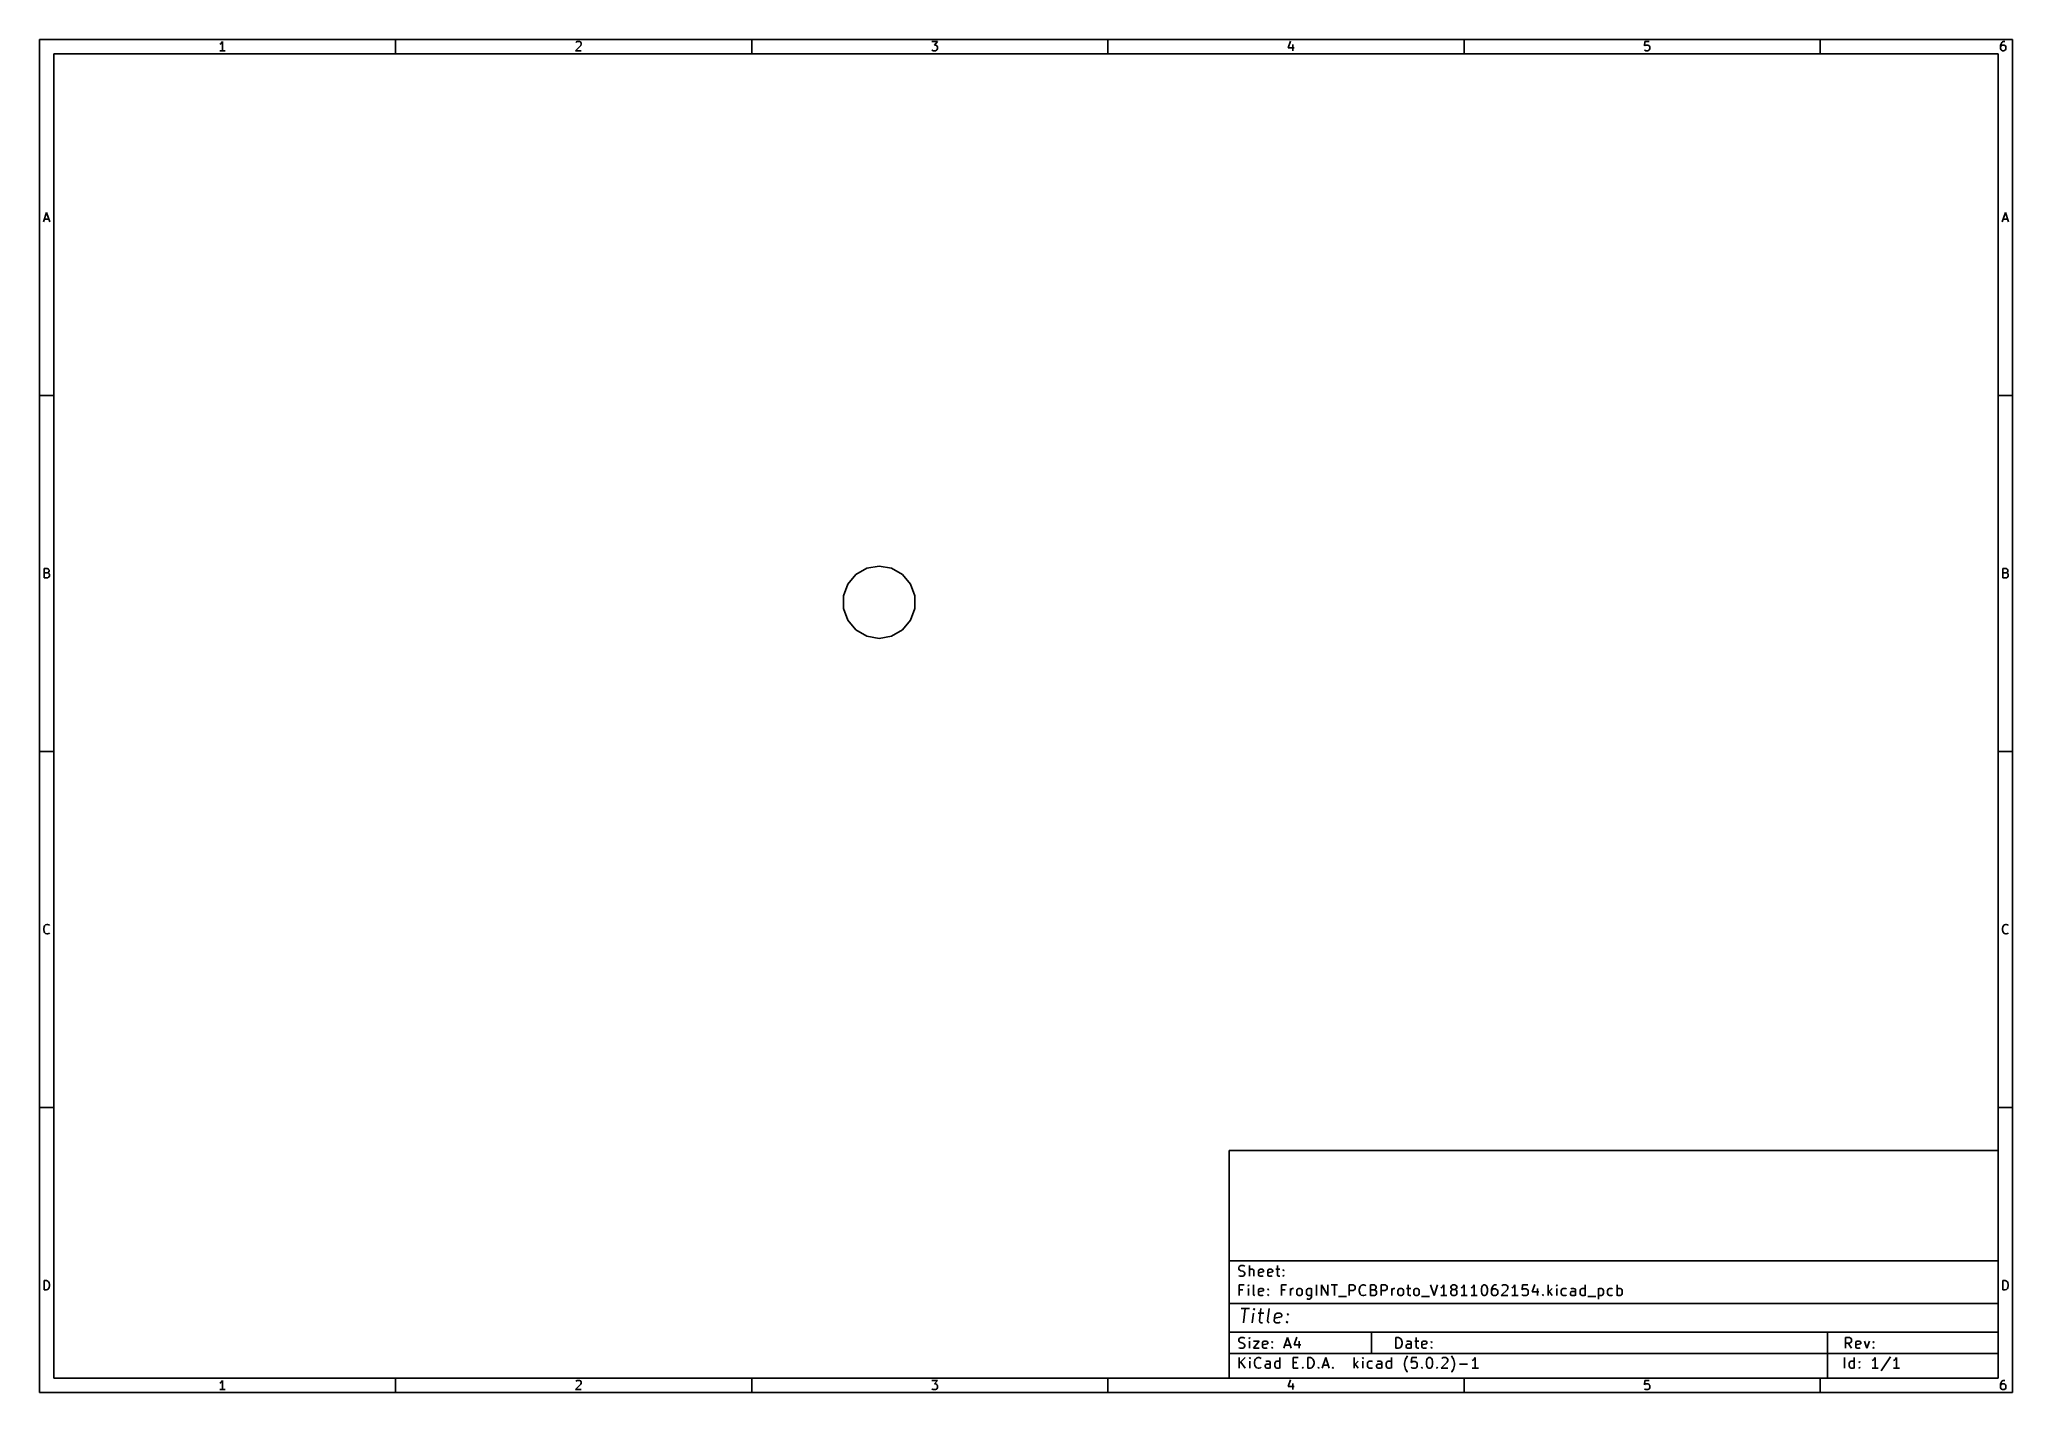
# Model space of a CAD drawing. Extents: x 10 to 287, y -200 to -10.
import ezdxf

# ---------------------------------------------------------------- set-up
doc = ezdxf.new("R2010")
doc.units = 0
doc.header["$MEASUREMENT"] = 0
doc.layers.add('BLACK', color=7, linetype='CONTINUOUS')

msp = doc.modelspace()

# ---------------------------------------------------------------- linework, layer by layer
at = {"layer": 'BLACK', "linetype": 'CONTINUOUS'}
for p, q in [((10, -10), (10, -200.007)), ((287.002, -10), (10, -10)), ((35.4464, -10.5976), (35.3226, -10.6595)), ((35.5702, -10.4738), (35.4464, -10.5976)), ((35.694, -10.2881), (35.5702, -10.4738)), ((35.694, -11.5881), (35.694, -10.2881)), ((60, -12), (60, -10)), ((86.0036, -10.8452), (85.2607, -11.5881)), ((85.3226, -10.4119), (85.3845, -10.35)), ((85.3845, -10.35), (85.5083, -10.2881)), ((85.5083, -10.2881), (85.8179, -10.2881)), ((85.8179, -10.2881), (85.9417, -10.35)), ((85.9417, -10.35), (86.0036, -10.4119)), ((86.0036, -10.4119), (86.0655, -10.5357)), ((86.0655, -10.6595), (86.0036, -10.8452)), ((86.0655, -10.5357), (86.0655, -10.6595)), ((110, -12), (110, -10)), ((135.261, -10.2881), (136.065, -10.2881)), ((136.065, -10.2881), (135.632, -10.7833)), ((135.632, -10.7833), (135.818, -10.7833)), ((135.818, -10.7833), (135.942, -10.8452)), ((135.942, -10.8452), (136.004, -10.9071)), ((136.004, -10.9071), (136.065, -11.031)), ((136.065, -11.031), (136.065, -11.3405)), ((160, -12), (160, -10)), ((185.632, -10.2262), (185.323, -11.1548)), ((185.942, -10.7214), (185.942, -11.5881)), ((210, -12), (210, -10)), ((235.385, -10.2881), (235.323, -10.9071)), ((235.323, -10.9071), (235.385, -10.8452)), ((236.004, -10.2881), (235.385, -10.2881)), ((235.385, -10.8452), (235.508, -10.7833)), ((235.508, -10.7833), (235.818, -10.7833)), ((235.818, -10.7833), (235.942, -10.8452)), ((235.942, -10.8452), (236.004, -10.9071)), ((236.004, -10.9071), (236.065, -11.031)), ((236.065, -11.031), (236.065, -11.3405)), ((260, -12), (260, -10)), ((285.385, -10.5976), (285.323, -10.8452)), ((285.323, -10.8452), (285.323, -11.3405)), ((285.385, -10.9071), (285.323, -11.031)), ((285.508, -10.4119), (285.385, -10.5976)), ((285.446, -10.8452), (285.385, -10.9071)), ((285.57, -10.7833), (285.446, -10.8452)), ((285.57, -10.35), (285.508, -10.4119)), ((285.694, -10.2881), (285.57, -10.35)), ((285.818, -10.7833), (285.57, -10.7833)), ((285.942, -10.2881), (285.694, -10.2881)), ((285.942, -10.8452), (285.818, -10.7833)), ((286.004, -10.9071), (285.942, -10.8452)), ((286.065, -11.031), (286.004, -10.9071)), ((286.065, -11.3405), (286.065, -11.031)), ((287.002, -200.007), (287.002, -10)), ((12, -12), (12, -198.007)), ((285.002, -12), (12, -12)), ((36.0655, -11.5881), (35.3226, -11.5881)), ((85.2607, -11.5881), (86.0655, -11.5881)), ((135.323, -11.5262), (135.261, -11.4643)), ((135.446, -11.5881), (135.323, -11.5262)), ((135.818, -11.5881), (135.446, -11.5881)), ((135.942, -11.5262), (135.818, -11.5881)), ((136.004, -11.4643), (135.942, -11.5262)), ((136.065, -11.3405), (136.004, -11.4643)), ((185.323, -11.1548), (186.127, -11.1548)), ((235.385, -11.5262), (235.323, -11.4643)), ((235.508, -11.5881), (235.385, -11.5262)), ((235.818, -11.5881), (235.508, -11.5881)), ((235.942, -11.5262), (235.818, -11.5881)), ((236.004, -11.4643), (235.942, -11.5262)), ((236.065, -11.3405), (236.004, -11.4643)), ((285.002, -198.007), (285.002, -12)), ((285.323, -11.3405), (285.385, -11.4643)), ((285.385, -11.4643), (285.446, -11.5262)), ((285.446, -11.5262), (285.57, -11.5881)), ((285.57, -11.5881), (285.818, -11.5881)), ((285.818, -11.5881), (285.942, -11.5262)), ((285.942, -11.5262), (286.004, -11.4643)), ((286.004, -11.4643), (286.065, -11.3405)), ((10.5667, -35.5881), (11, -34.2881)), ((10.6905, -35.2167), (11.3095, -35.2167)), ((11, -34.2881), (11.4333, -35.5881)), ((285.569, -35.5881), (286.002, -34.2881)), ((285.693, -35.2167), (286.312, -35.2167)), ((286.002, -34.2881), (286.436, -35.5881)), ((10, -60), (12, -60)), ((287.002, -60), (285.002, -60)), ((10.6595, -85.5881), (10.6595, -84.2881)), ((10.6595, -84.2881), (11.0929, -84.2881)), ((11.0929, -84.9071), (10.6595, -84.9071)), ((11.1548, -85.5881), (10.6595, -85.5881)), ((11.0929, -84.2881), (11.2167, -84.35)), ((11.2167, -84.8452), (11.0929, -84.9071)), ((11.0929, -84.9071), (11.2786, -84.969)), ((11.2786, -85.5262), (11.1548, -85.5881)), ((11.2167, -84.35), (11.2786, -84.4119)), ((11.2786, -84.7833), (11.2167, -84.8452)), ((11.2786, -84.4119), (11.3405, -84.5357)), ((11.3405, -84.6595), (11.2786, -84.7833)), ((11.2786, -84.969), (11.3405, -85.031)), ((11.3405, -85.4643), (11.2786, -85.5262)), ((11.3405, -84.5357), (11.3405, -84.6595)), ((11.3405, -85.031), (11.4024, -85.1548)), ((11.4024, -85.3405), (11.3405, -85.4643)), ((11.4024, -85.1548), (11.4024, -85.3405)), ((123.492, -86.4884), (124.625, -85.1377)), ((124.625, -85.1377), (126.153, -84.2561)), ((126.153, -84.2561), (127.889, -83.9499)), ((127.889, -83.9499), (129.625, -84.2561)), ((129.625, -84.2561), (131.153, -85.1377)), ((131.153, -85.1377), (132.286, -86.4884)), ((285.662, -85.5881), (285.662, -84.2881)), ((285.662, -84.2881), (286.095, -84.2881)), ((286.095, -84.9071), (285.662, -84.9071)), ((286.157, -85.5881), (285.662, -85.5881)), ((286.095, -84.2881), (286.219, -84.35)), ((286.219, -84.8452), (286.095, -84.9071)), ((286.095, -84.9071), (286.281, -84.969)), ((286.281, -85.5262), (286.157, -85.5881)), ((286.219, -84.35), (286.281, -84.4119)), ((286.281, -84.7833), (286.219, -84.8452)), ((286.281, -84.4119), (286.343, -84.5357)), ((286.343, -84.6595), (286.281, -84.7833)), ((286.281, -84.969), (286.343, -85.031)), ((286.343, -85.4643), (286.281, -85.5262)), ((286.343, -84.5357), (286.343, -84.6595)), ((286.343, -85.031), (286.405, -85.1548)), ((286.405, -85.3405), (286.343, -85.4643)), ((286.405, -85.1548), (286.405, -85.3405)), ((122.889, -88.1454), (123.492, -86.4884)), ((122.889, -89.9086), (122.889, -88.1454)), ((132.286, -86.4884), (132.889, -88.1454)), ((132.889, -88.1454), (132.889, -89.9086)), ((123.492, -91.5656), (122.889, -89.9086)), ((132.889, -89.9086), (132.286, -91.5656)), ((124.625, -92.9163), (123.492, -91.5656)), ((126.153, -93.7979), (124.625, -92.9163)), ((127.889, -94.1041), (126.153, -93.7979)), ((129.625, -93.7979), (127.889, -94.1041)), ((131.153, -92.9163), (129.625, -93.7979)), ((132.286, -91.5656), (131.153, -92.9163)), ((10, -110), (12, -110)), ((287.002, -110), (285.002, -110)), ((10.5976, -134.845), (10.6595, -134.598)), ((10.5976, -135.031), (10.5976, -134.845)), ((10.6595, -135.279), (10.5976, -135.031)), ((10.6595, -134.598), (10.7214, -134.474)), ((10.7214, -135.402), (10.6595, -135.279)), ((10.7214, -134.474), (10.8452, -134.35)), ((10.8452, -135.526), (10.7214, -135.402)), ((10.8452, -134.35), (11.031, -134.288)), ((11.031, -135.588), (10.8452, -135.526)), ((11.031, -134.288), (11.1548, -134.288)), ((11.1548, -135.588), (11.031, -135.588)), ((11.1548, -134.288), (11.3405, -134.35)), ((11.3405, -135.526), (11.1548, -135.588)), ((11.3405, -134.35), (11.4024, -134.412)), ((11.4024, -135.464), (11.3405, -135.526)), ((285.6, -134.845), (285.662, -134.598)), ((285.6, -135.031), (285.6, -134.845)), ((285.662, -135.279), (285.6, -135.031)), ((285.662, -134.598), (285.724, -134.474)), ((285.724, -135.402), (285.662, -135.279)), ((285.724, -134.474), (285.847, -134.35)), ((285.847, -135.526), (285.724, -135.402)), ((285.847, -134.35), (286.033, -134.288)), ((286.033, -135.588), (285.847, -135.526)), ((286.033, -134.288), (286.157, -134.288)), ((286.157, -135.588), (286.033, -135.588)), ((286.157, -134.288), (286.343, -134.35)), ((286.343, -135.526), (286.157, -135.588)), ((286.343, -134.35), (286.405, -134.412)), ((286.405, -135.464), (286.343, -135.526)), ((10, -160), (12, -160)), ((287.002, -160), (285.002, -160)), ((177.002, -166.007), (177.002, -198.007)), ((285.002, -166.007), (177.002, -166.007)), ((285.002, -198.007), (285.002, -166.007)), ((177.002, -181.507), (285.002, -181.507)), ((178.363, -182.471), (178.434, -182.329)), ((178.363, -182.614), (178.363, -182.471)), ((178.434, -182.757), (178.363, -182.614)), ((178.434, -182.329), (178.506, -182.257)), ((178.506, -182.829), (178.434, -182.757)), ((178.506, -182.257), (178.649, -182.186)), ((178.649, -182.186), (179.006, -182.186)), ((179.006, -182.186), (179.22, -182.257)), ((179.863, -183.686), (179.863, -182.186)), ((179.934, -182.757), (179.863, -182.829)), ((180.077, -182.686), (179.934, -182.757)), ((180.291, -182.686), (180.077, -182.686)), ((180.434, -182.757), (180.291, -182.686)), ((180.506, -182.9), (180.434, -182.757)), ((181.149, -182.9), (181.22, -182.757)), ((181.22, -182.757), (181.363, -182.686)), ((181.363, -182.686), (181.649, -182.686)), ((181.649, -182.686), (181.791, -182.757)), ((181.791, -182.757), (181.863, -182.9)), ((182.434, -182.9), (182.506, -182.757)), ((182.506, -182.757), (182.649, -182.686)), ((182.649, -182.686), (182.934, -182.686)), ((182.934, -182.686), (183.077, -182.757)), ((183.077, -182.757), (183.149, -182.9)), ((183.577, -182.686), (184.149, -182.686)), ((183.791, -182.186), (183.791, -183.471)), ((184.577, -182.829), (184.649, -182.757)), ((184.649, -182.757), (184.72, -182.829)), ((184.649, -182.757), (184.649, -182.9)), ((10.6595, -185.588), (10.6595, -184.288)), ((10.6595, -184.288), (10.969, -184.288)), ((10.969, -185.588), (10.6595, -185.588)), ((10.969, -184.288), (11.1548, -184.35)), ((11.1548, -185.526), (10.969, -185.588)), ((11.1548, -184.35), (11.2786, -184.474)), ((11.2786, -185.402), (11.1548, -185.526)), ((11.2786, -184.474), (11.3405, -184.598)), ((11.3405, -185.279), (11.2786, -185.402)), ((11.3405, -184.598), (11.4024, -184.845)), ((11.4024, -185.031), (11.3405, -185.279)), ((11.4024, -184.845), (11.4024, -185.031)), ((178.363, -183.614), (178.577, -183.686)), ((178.434, -186.386), (178.434, -184.886)), ((178.434, -184.886), (179.149, -184.886)), ((178.649, -182.9), (178.506, -182.829)), ((178.577, -183.686), (178.934, -183.686)), ((178.934, -182.971), (178.649, -182.9)), ((179.077, -183.043), (178.934, -182.971)), ((178.934, -183.686), (179.077, -183.614)), ((179.149, -183.114), (179.077, -183.043)), ((179.077, -183.614), (179.149, -183.543)), ((179.22, -183.257), (179.149, -183.114)), ((179.149, -183.543), (179.22, -183.4)), ((179.22, -183.4), (179.22, -183.257)), ((179.72, -184.886), (179.649, -184.957)), ((179.649, -184.957), (179.72, -185.029)), ((179.791, -184.957), (179.72, -184.886)), ((179.72, -184.886), (179.72, -185.029)), ((179.72, -185.029), (179.791, -184.957)), ((179.72, -186.386), (179.72, -185.386)), ((180.434, -186.171), (180.434, -184.886)), ((180.506, -183.686), (180.506, -182.9)), ((181.149, -183.471), (181.149, -182.9)), ((181.863, -183.043), (181.149, -183.186)), ((181.22, -183.614), (181.149, -183.471)), ((181.149, -185.6), (181.22, -185.457)), ((181.363, -183.686), (181.22, -183.614)), ((181.22, -185.457), (181.363, -185.386)), ((181.649, -183.686), (181.363, -183.686)), ((181.363, -185.386), (181.649, -185.386)), ((181.791, -183.614), (181.649, -183.686)), ((181.649, -185.386), (181.791, -185.457)), ((181.791, -185.457), (181.863, -185.6)), ((181.863, -182.9), (181.863, -183.043)), ((182.434, -183.471), (182.434, -182.9)), ((183.149, -183.043), (182.434, -183.186)), ((182.506, -183.614), (182.434, -183.471)), ((182.434, -185.529), (182.506, -185.457)), ((182.506, -185.6), (182.434, -185.529)), ((182.649, -183.686), (182.506, -183.614)), ((182.506, -185.457), (182.577, -185.529)), ((182.506, -185.457), (182.506, -185.6)), ((182.577, -185.529), (182.506, -185.6)), ((182.934, -183.686), (182.649, -183.686)), ((183.077, -183.614), (182.934, -183.686)), ((183.149, -182.9), (183.149, -183.043)), ((183.791, -183.471), (183.863, -183.614)), ((183.863, -183.614), (184.006, -183.686)), ((184.006, -183.686), (184.149, -183.686)), ((184.363, -186.386), (184.363, -184.886)), ((184.363, -184.886), (185.077, -184.886)), ((184.649, -182.9), (184.577, -182.829)), ((184.577, -183.614), (184.649, -183.543)), ((184.649, -183.686), (184.577, -183.614)), ((184.72, -182.829), (184.649, -182.9)), ((184.649, -183.543), (184.72, -183.614)), ((184.649, -183.543), (184.649, -183.686)), ((184.72, -183.614), (184.649, -183.686)), ((185.649, -186.386), (185.649, -185.386)), ((185.649, -185.671), (185.72, -185.529)), ((185.72, -185.529), (185.791, -185.457)), ((185.791, -185.457), (185.934, -185.386)), ((185.934, -185.386), (186.077, -185.386)), ((186.506, -185.671), (186.577, -185.529)), ((186.577, -185.529), (186.649, -185.457)), ((186.649, -185.457), (186.791, -185.386)), ((186.791, -185.386), (187.006, -185.386)), ((187.006, -185.386), (187.149, -185.457)), ((187.149, -185.457), (187.22, -185.529)), ((187.22, -185.529), (187.291, -185.671)), ((187.863, -185.671), (187.934, -185.529)), ((187.934, -185.529), (188.006, -185.457)), ((188.006, -185.457), (188.149, -185.386)), ((188.149, -185.386), (188.434, -185.386)), ((188.434, -185.386), (188.577, -185.457)), ((188.577, -185.386), (188.577, -186.6)), ((189.291, -186.386), (189.291, -184.886)), ((190.006, -186.386), (190.006, -184.886)), ((190.006, -184.886), (190.863, -186.386)), ((190.863, -186.386), (190.863, -184.886)), ((191.363, -184.886), (192.22, -184.886)), ((191.791, -186.386), (191.791, -184.886)), ((193.863, -186.386), (193.863, -184.886)), ((193.863, -184.886), (194.434, -184.886)), ((194.434, -184.886), (194.577, -184.957)), ((194.577, -184.957), (194.649, -185.029)), ((194.649, -185.529), (194.577, -185.6)), ((194.649, -185.029), (194.72, -185.171)), ((194.72, -185.386), (194.649, -185.529)), ((194.72, -185.171), (194.72, -185.386)), ((195.291, -185.529), (195.363, -185.243)), ((195.291, -185.743), (195.291, -185.529)), ((195.363, -185.243), (195.434, -185.1)), ((195.434, -185.1), (195.577, -184.957)), ((195.577, -184.957), (195.791, -184.886)), ((195.791, -184.886), (195.934, -184.886)), ((195.934, -184.886), (196.149, -184.957)), ((196.149, -184.957), (196.22, -185.029)), ((196.863, -186.386), (196.863, -184.886)), ((196.863, -184.886), (197.363, -184.886)), ((197.363, -184.886), (197.506, -184.957)), ((197.506, -185.529), (197.363, -185.6)), ((197.506, -184.957), (197.577, -185.029)), ((197.577, -185.457), (197.506, -185.529)), ((197.577, -185.029), (197.649, -185.171)), ((197.649, -185.314), (197.577, -185.457)), ((197.649, -185.171), (197.649, -185.314)), ((198.363, -186.386), (198.363, -184.886)), ((198.363, -184.886), (198.934, -184.886)), ((198.934, -184.886), (199.077, -184.957)), ((199.077, -184.957), (199.149, -185.029)), ((199.149, -185.529), (199.077, -185.6)), ((199.149, -185.029), (199.22, -185.171)), ((199.22, -185.386), (199.149, -185.529)), ((199.22, -185.171), (199.22, -185.386)), ((199.863, -186.386), (199.863, -185.386)), ((199.863, -185.671), (199.934, -185.529)), ((199.934, -185.529), (200.006, -185.457)), ((200.006, -185.457), (200.149, -185.386)), ((200.149, -185.386), (200.291, -185.386)), ((200.72, -185.671), (200.791, -185.529)), ((200.791, -185.529), (200.863, -185.457)), ((200.863, -185.457), (201.006, -185.386)), ((201.006, -185.386), (201.22, -185.386)), ((201.22, -185.386), (201.363, -185.457)), ((201.363, -185.457), (201.434, -185.529)), ((201.434, -185.529), (201.506, -185.671)), ((201.934, -185.386), (202.506, -185.386)), ((202.149, -184.886), (202.149, -186.171)), ((202.934, -185.671), (203.006, -185.529)), ((203.006, -185.529), (203.077, -185.457)), ((203.077, -185.457), (203.22, -185.386)), ((203.22, -185.386), (203.434, -185.386)), ((203.434, -185.386), (203.577, -185.457)), ((203.577, -185.457), (203.649, -185.529)), ((203.649, -185.529), (203.72, -185.671)), ((205.291, -184.886), (205.791, -186.386)), ((205.791, -186.386), (206.291, -184.886)), ((206.863, -185.243), (206.72, -185.314)), ((207.006, -185.1), (206.863, -185.243)), ((207.149, -184.886), (207.006, -185.1)), ((207.149, -186.386), (207.149, -184.886)), ((208.149, -185.171), (208.22, -185.029)), ((208.149, -185.243), (208.149, -185.171)), ((208.22, -185.386), (208.149, -185.243)), ((208.22, -185.029), (208.291, -184.957)), ((208.291, -185.457), (208.22, -185.386)), ((208.291, -184.957), (208.434, -184.886)), ((208.434, -185.529), (208.291, -185.457)), ((208.434, -185.529), (208.291, -185.6)), ((208.434, -184.886), (208.72, -184.886)), ((208.72, -185.529), (208.434, -185.529)), ((208.72, -184.886), (208.863, -184.957)), ((208.863, -185.457), (208.72, -185.529)), ((208.863, -185.6), (208.72, -185.529)), ((208.863, -184.957), (208.934, -185.029)), ((208.934, -185.386), (208.863, -185.457)), ((208.934, -185.029), (209.006, -185.171)), ((209.006, -185.243), (208.934, -185.386)), ((209.006, -185.171), (209.006, -185.243)), ((209.72, -185.243), (209.577, -185.314)), ((209.863, -185.1), (209.72, -185.243)), ((210.006, -184.886), (209.863, -185.1)), ((210.006, -186.386), (210.006, -184.886)), ((211.149, -185.243), (211.006, -185.314)), ((211.291, -185.1), (211.149, -185.243)), ((211.434, -184.886), (211.291, -185.1)), ((211.434, -186.386), (211.434, -184.886)), ((212.434, -185.457), (212.506, -185.171)), ((212.434, -185.814), (212.434, -185.457)), ((212.506, -185.171), (212.577, -185.029)), ((212.577, -185.029), (212.649, -184.957)), ((212.649, -184.957), (212.791, -184.886)), ((212.791, -184.886), (212.934, -184.886)), ((212.934, -184.886), (213.077, -184.957)), ((213.077, -184.957), (213.149, -185.029)), ((213.149, -185.029), (213.22, -185.171)), ((213.22, -185.171), (213.291, -185.457)), ((213.291, -185.457), (213.291, -185.814)), ((213.934, -185.243), (213.863, -185.529)), ((213.863, -185.529), (213.863, -186.1)), ((214.077, -185.029), (213.934, -185.243)), ((214.006, -185.529), (213.934, -185.6)), ((214.149, -185.457), (214.006, -185.529)), ((214.149, -184.957), (214.077, -185.029)), ((214.291, -184.886), (214.149, -184.957)), ((214.434, -185.457), (214.149, -185.457)), ((214.577, -184.886), (214.291, -184.886)), ((214.577, -185.529), (214.434, -185.457)), ((214.649, -185.6), (214.577, -185.529)), ((216.077, -185.529), (215.22, -186.386)), ((215.291, -185.029), (215.363, -184.957)), ((215.363, -184.957), (215.506, -184.886)), ((215.506, -184.886), (215.863, -184.886)), ((215.863, -184.886), (216.006, -184.957)), ((216.006, -184.957), (216.077, -185.029)), ((216.077, -185.029), (216.149, -185.171)), ((216.149, -185.314), (216.077, -185.529)), ((216.149, -185.171), (216.149, -185.314)), ((216.863, -185.243), (216.72, -185.314)), ((217.006, -185.1), (216.863, -185.243)), ((217.149, -184.886), (217.006, -185.1)), ((217.149, -186.386), (217.149, -184.886)), ((218.22, -184.886), (218.149, -185.6)), ((218.149, -185.6), (218.22, -185.529)), ((218.934, -184.886), (218.22, -184.886)), ((218.22, -185.529), (218.363, -185.457)), ((218.363, -185.457), (218.72, -185.457)), ((218.72, -185.457), (218.863, -185.529)), ((218.863, -185.529), (218.934, -185.6)), ((219.934, -184.814), (219.577, -185.886)), ((220.291, -185.386), (220.291, -186.386)), ((221.791, -186.386), (221.791, -184.886)), ((222.363, -185.386), (221.791, -185.957)), ((223.006, -184.886), (222.934, -184.957)), ((222.934, -184.957), (223.006, -185.029)), ((223.077, -184.957), (223.006, -184.886)), ((223.006, -184.886), (223.006, -185.029)), ((223.006, -185.029), (223.077, -184.957)), ((223.006, -186.386), (223.006, -185.386)), ((223.649, -185.671), (223.72, -185.529)), ((223.72, -185.529), (223.791, -185.457)), ((223.791, -185.457), (223.934, -185.386)), ((223.934, -185.386), (224.22, -185.386)), ((224.22, -185.386), (224.363, -185.457)), ((225.149, -185.386), (225.006, -185.457)), ((225.434, -185.386), (225.149, -185.386)), ((225.577, -185.457), (225.434, -185.386)), ((225.649, -185.6), (225.577, -185.457)), ((226.291, -185.671), (226.363, -185.529)), ((226.363, -185.529), (226.434, -185.457)), ((226.434, -185.457), (226.577, -185.386)), ((226.577, -185.386), (226.863, -185.386)), ((226.863, -185.386), (227.006, -185.457)), ((227.006, -186.386), (227.006, -184.886)), ((228.863, -185.386), (228.863, -186.886)), ((228.863, -185.457), (229.006, -185.386)), ((229.006, -185.386), (229.291, -185.386)), ((229.291, -185.386), (229.434, -185.457)), ((229.434, -185.457), (229.506, -185.529)), ((229.506, -185.529), (229.577, -185.671)), ((230.149, -185.671), (230.22, -185.529)), ((230.22, -185.529), (230.291, -185.457)), ((230.291, -185.457), (230.434, -185.386)), ((230.434, -185.386), (230.72, -185.386)), ((230.72, -185.386), (230.863, -185.457)), ((231.506, -186.386), (231.506, -184.886)), ((231.506, -185.457), (231.649, -185.386)), ((231.649, -185.386), (231.934, -185.386)), ((231.934, -185.386), (232.077, -185.457)), ((232.077, -185.457), (232.149, -185.529)), ((232.149, -185.529), (232.22, -185.671)), ((285.662, -185.588), (285.662, -184.288)), ((285.662, -184.288), (285.971, -184.288)), ((285.971, -185.588), (285.662, -185.588)), ((285.971, -184.288), (286.157, -184.35)), ((286.157, -185.526), (285.971, -185.588)), ((286.157, -184.35), (286.281, -184.474)), ((286.281, -185.402), (286.157, -185.526)), ((286.281, -184.474), (286.343, -184.598)), ((286.343, -185.279), (286.281, -185.402)), ((286.343, -184.598), (286.405, -184.845)), ((286.405, -185.031), (286.343, -185.279)), ((286.405, -184.845), (286.405, -185.031)), ((177.002, -187.507), (285.002, -187.507)), ((178.934, -185.6), (178.434, -185.6)), ((178.715, -188.212), (179.857, -188.212)), ((179.036, -190.212), (179.286, -188.212)), ((180.524, -188.212), (180.417, -188.307)), ((180.417, -188.307), (180.5, -188.402)), ((180.506, -186.314), (180.434, -186.171)), ((180.524, -188.212), (180.5, -188.402)), ((180.5, -188.402), (180.607, -188.307)), ((180.649, -186.386), (180.506, -186.314)), ((180.607, -188.307), (180.524, -188.212)), ((181.149, -186.171), (181.149, -185.6)), ((181.863, -185.743), (181.149, -185.886)), ((181.22, -186.314), (181.149, -186.171)), ((181.363, -186.386), (181.22, -186.314)), ((181.476, -188.212), (181.262, -189.926)), ((181.649, -186.386), (181.363, -186.386)), ((181.791, -186.314), (181.649, -186.386)), ((181.863, -185.6), (181.863, -185.743)), ((182.405, -189.926), (182.619, -188.212)), ((182.434, -186.314), (182.506, -186.243)), ((182.506, -186.386), (182.434, -186.314)), ((182.506, -186.243), (182.577, -186.314)), ((182.506, -186.243), (182.506, -186.386)), ((182.577, -186.314), (182.506, -186.386)), ((184.863, -185.6), (184.363, -185.6)), ((186.506, -186.1), (186.506, -185.671)), ((186.577, -186.243), (186.506, -186.1)), ((186.649, -186.314), (186.577, -186.243)), ((186.791, -186.386), (186.649, -186.314)), ((187.006, -186.386), (186.791, -186.386)), ((187.149, -186.314), (187.006, -186.386)), ((187.22, -186.243), (187.149, -186.314)), ((187.291, -186.1), (187.22, -186.243)), ((187.291, -185.671), (187.291, -186.1)), ((187.863, -186.1), (187.863, -185.671)), ((187.934, -186.243), (187.863, -186.1)), ((188.006, -186.314), (187.934, -186.243)), ((188.077, -186.886), (187.934, -186.814)), ((188.149, -186.386), (188.006, -186.314)), ((188.291, -186.886), (188.077, -186.886)), ((188.434, -186.386), (188.149, -186.386)), ((188.434, -186.814), (188.291, -186.886)), ((188.577, -186.314), (188.434, -186.386)), ((188.506, -186.743), (188.434, -186.814)), ((188.577, -186.6), (188.506, -186.743)), ((192.363, -186.529), (193.506, -186.529)), ((194.434, -185.671), (193.863, -185.671)), ((194.577, -185.6), (194.434, -185.671)), ((195.363, -186.029), (195.291, -185.743)), ((195.434, -186.171), (195.363, -186.029)), ((195.577, -186.314), (195.434, -186.171)), ((195.791, -186.386), (195.577, -186.314)), ((195.934, -186.386), (195.791, -186.386)), ((196.149, -186.314), (195.934, -186.386)), ((196.22, -186.243), (196.149, -186.314)), ((197.363, -185.6), (196.863, -185.6)), ((197.434, -186.386), (196.863, -186.386)), ((197.363, -185.6), (197.577, -185.671)), ((197.577, -186.314), (197.434, -186.386)), ((197.577, -185.671), (197.649, -185.743)), ((197.649, -186.243), (197.577, -186.314)), ((197.649, -185.743), (197.72, -185.886)), ((197.72, -186.1), (197.649, -186.243)), ((197.72, -185.886), (197.72, -186.1)), ((198.934, -185.671), (198.363, -185.671)), ((199.077, -185.6), (198.934, -185.671)), ((200.72, -186.1), (200.72, -185.671)), ((200.791, -186.243), (200.72, -186.1)), ((200.863, -186.314), (200.791, -186.243)), ((201.006, -186.386), (200.863, -186.314)), ((201.22, -186.386), (201.006, -186.386)), ((201.363, -186.314), (201.22, -186.386)), ((201.434, -186.243), (201.363, -186.314)), ((201.506, -186.1), (201.434, -186.243)), ((201.506, -185.671), (201.506, -186.1)), ((202.149, -186.171), (202.22, -186.314)), ((202.22, -186.314), (202.363, -186.386)), ((202.363, -186.386), (202.506, -186.386)), ((202.934, -186.1), (202.934, -185.671)), ((203.006, -186.243), (202.934, -186.1)), ((203.077, -186.314), (203.006, -186.243)), ((203.22, -186.386), (203.077, -186.314)), ((203.434, -186.386), (203.22, -186.386)), ((203.577, -186.314), (203.434, -186.386)), ((203.649, -186.243), (203.577, -186.314)), ((203.72, -186.1), (203.649, -186.243)), ((203.72, -185.671), (203.72, -186.1)), ((204.006, -186.529), (205.149, -186.529)), ((207.577, -186.386), (206.72, -186.386)), ((208.22, -185.671), (208.149, -185.814)), ((208.149, -185.814), (208.149, -186.1)), ((208.149, -186.1), (208.22, -186.243)), ((208.291, -185.6), (208.22, -185.671)), ((208.22, -186.243), (208.291, -186.314)), ((208.291, -186.314), (208.434, -186.386)), ((208.434, -186.386), (208.72, -186.386)), ((208.72, -186.386), (208.863, -186.314)), ((208.934, -185.671), (208.863, -185.6)), ((208.863, -186.314), (208.934, -186.243)), ((209.006, -185.814), (208.934, -185.671)), ((208.934, -186.243), (209.006, -186.1)), ((209.006, -186.1), (209.006, -185.814)), ((210.434, -186.386), (209.577, -186.386)), ((211.863, -186.386), (211.006, -186.386)), ((212.506, -186.1), (212.434, -185.814)), ((212.577, -186.243), (212.506, -186.1)), ((212.649, -186.314), (212.577, -186.243)), ((212.791, -186.386), (212.649, -186.314)), ((212.934, -186.386), (212.791, -186.386)), ((213.077, -186.314), (212.934, -186.386)), ((213.149, -186.243), (213.077, -186.314)), ((213.22, -186.1), (213.149, -186.243)), ((213.291, -185.814), (213.22, -186.1)), ((213.934, -185.6), (213.863, -185.743)), ((213.863, -186.1), (213.934, -186.243)), ((213.934, -186.243), (214.006, -186.314)), ((214.006, -186.314), (214.149, -186.386)), ((214.149, -186.386), (214.434, -186.386)), ((214.434, -186.386), (214.577, -186.314)), ((214.577, -186.314), (214.649, -186.243)), ((214.72, -185.743), (214.649, -185.6)), ((214.649, -186.243), (214.72, -186.1)), ((214.72, -186.1), (214.72, -185.743)), ((215.22, -186.386), (216.149, -186.386)), ((217.577, -186.386), (216.72, -186.386)), ((218.22, -186.314), (218.149, -186.243)), ((218.363, -186.386), (218.22, -186.314)), ((218.72, -186.386), (218.363, -186.386)), ((218.863, -186.314), (218.72, -186.386)), ((218.934, -186.243), (218.863, -186.314)), ((218.934, -185.6), (219.006, -185.743)), ((219.006, -186.1), (218.934, -186.243)), ((219.006, -185.743), (219.006, -186.1)), ((219.577, -185.886), (220.506, -185.886)), ((221.006, -186.314), (221.077, -186.243)), ((221.077, -186.386), (221.006, -186.314)), ((221.077, -186.243), (221.149, -186.314)), ((221.077, -186.243), (221.077, -186.386)), ((221.149, -186.314), (221.077, -186.386)), ((221.934, -185.814), (222.363, -186.386)), ((223.649, -186.1), (223.649, -185.671)), ((223.72, -186.243), (223.649, -186.1)), ((223.791, -186.314), (223.72, -186.243)), ((223.934, -186.386), (223.791, -186.314)), ((224.22, -186.386), (223.934, -186.386)), ((224.363, -186.314), (224.22, -186.386)), ((224.934, -186.029), (225.006, -185.886)), ((224.934, -186.171), (224.934, -186.029)), ((225.006, -186.314), (224.934, -186.171)), ((225.006, -185.886), (225.149, -185.814)), ((225.149, -186.386), (225.006, -186.314)), ((225.149, -185.814), (225.506, -185.814)), ((225.506, -186.386), (225.149, -186.386)), ((225.506, -185.814), (225.649, -185.743)), ((225.649, -186.314), (225.506, -186.386)), ((225.649, -186.386), (225.649, -185.6)), ((226.291, -186.1), (226.291, -185.671)), ((226.363, -186.243), (226.291, -186.1)), ((226.434, -186.314), (226.363, -186.243)), ((226.577, -186.386), (226.434, -186.314)), ((226.863, -186.386), (226.577, -186.386)), ((227.006, -186.314), (226.863, -186.386)), ((227.363, -186.529), (228.506, -186.529)), ((229.006, -186.386), (228.863, -186.314)), ((229.291, -186.386), (229.006, -186.386)), ((229.434, -186.314), (229.291, -186.386)), ((229.506, -186.243), (229.434, -186.314)), ((229.577, -186.1), (229.506, -186.243)), ((229.577, -185.671), (229.577, -186.1)), ((230.149, -186.1), (230.149, -185.671)), ((230.22, -186.243), (230.149, -186.1)), ((230.291, -186.314), (230.22, -186.243)), ((230.434, -186.386), (230.291, -186.314)), ((230.72, -186.386), (230.434, -186.386)), ((230.863, -186.314), (230.72, -186.386)), ((231.649, -186.386), (231.506, -186.314)), ((231.934, -186.386), (231.649, -186.386)), ((232.077, -186.314), (231.934, -186.386)), ((232.149, -186.243), (232.077, -186.314)), ((232.22, -186.1), (232.149, -186.243)), ((232.22, -185.671), (232.22, -186.1)), ((180.274, -190.212), (180.441, -188.879)), ((181.107, -188.879), (181.869, -188.879)), ((181.262, -189.926), (181.334, -190.117)), ((181.334, -190.117), (181.512, -190.212)), ((181.512, -190.212), (181.703, -190.212)), ((182.476, -190.117), (182.405, -189.926)), ((182.655, -190.212), (182.476, -190.117)), ((183.357, -189.926), (183.453, -189.164)), ((183.429, -190.117), (183.357, -189.926)), ((184.381, -189.355), (183.405, -189.545)), ((183.607, -190.212), (183.429, -190.117)), ((183.453, -189.164), (183.572, -188.974)), ((183.572, -188.974), (183.774, -188.879)), ((183.988, -190.212), (183.607, -190.212)), ((183.774, -188.879), (184.155, -188.879)), ((184.191, -190.117), (183.988, -190.212)), ((184.155, -188.879), (184.334, -188.974)), ((184.334, -188.974), (184.405, -189.164)), ((184.405, -189.164), (184.381, -189.355)), ((185.048, -190.117), (185.155, -190.021)), ((185.131, -190.212), (185.048, -190.117)), ((185.155, -190.021), (185.131, -190.212)), ((185.238, -190.117), (185.131, -190.212)), ((185.155, -190.021), (185.238, -190.117)), ((185.179, -189.069), (185.286, -188.974)), ((185.262, -189.164), (185.179, -189.069)), ((185.286, -188.974), (185.262, -189.164)), ((185.369, -189.069), (185.262, -189.164)), ((185.286, -188.974), (185.369, -189.069)), ((177.002, -191.507), (285.002, -191.507)), ((178.363, -192.571), (178.434, -192.429)), ((178.363, -192.714), (178.363, -192.571)), ((178.434, -192.857), (178.363, -192.714)), ((178.363, -193.714), (178.577, -193.786)), ((178.434, -192.429), (178.506, -192.357)), ((178.506, -192.929), (178.434, -192.857)), ((178.506, -192.357), (178.649, -192.286)), ((178.649, -193), (178.506, -192.929)), ((178.577, -193.786), (178.934, -193.786)), ((178.649, -192.286), (179.006, -192.286)), ((178.934, -193.071), (178.649, -193)), ((179.077, -193.143), (178.934, -193.071)), ((178.934, -193.786), (179.077, -193.714)), ((179.006, -192.286), (179.22, -192.357)), ((179.149, -193.214), (179.077, -193.143)), ((179.077, -193.714), (179.149, -193.643)), ((179.22, -193.357), (179.149, -193.214)), ((179.149, -193.643), (179.22, -193.5)), ((179.22, -193.5), (179.22, -193.357)), ((179.863, -192.286), (179.791, -192.357)), ((179.791, -192.357), (179.863, -192.429)), ((179.934, -192.357), (179.863, -192.286)), ((179.863, -192.286), (179.863, -192.429)), ((179.863, -192.429), (179.934, -192.357)), ((179.863, -193.786), (179.863, -192.786)), ((180.434, -192.786), (181.22, -192.786)), ((181.22, -192.786), (180.434, -193.786)), ((180.434, -193.786), (181.22, -193.786)), ((181.72, -193), (181.791, -192.857)), ((181.72, -193.571), (181.72, -193)), ((182.434, -193.143), (181.72, -193.286)), ((181.791, -193.714), (181.72, -193.571)), ((181.791, -192.857), (181.934, -192.786)), ((181.934, -193.786), (181.791, -193.714)), ((181.934, -192.786), (182.22, -192.786)), ((182.22, -193.786), (181.934, -193.786)), ((182.22, -192.786), (182.363, -192.857)), ((182.363, -193.714), (182.22, -193.786)), ((182.363, -192.857), (182.434, -193)), ((182.434, -193), (182.434, -193.143)), ((183.006, -192.929), (183.077, -192.857)), ((183.077, -193), (183.006, -192.929)), ((183.006, -193.714), (183.077, -193.643)), ((183.077, -193.786), (183.006, -193.714)), ((183.077, -192.857), (183.149, -192.929)), ((183.077, -192.857), (183.077, -193)), ((183.149, -192.929), (183.077, -193)), ((183.077, -193.643), (183.149, -193.714)), ((183.077, -193.643), (183.077, -193.786)), ((183.149, -193.714), (183.077, -193.786)), ((184.72, -193.786), (185.22, -192.286)), ((184.863, -193.357), (185.577, -193.357)), ((185.22, -192.286), (185.72, -193.786)), ((186.506, -192.214), (186.149, -193.286)), ((186.149, -193.286), (187.077, -193.286)), ((186.863, -192.786), (186.863, -193.786)), ((197.002, -191.507), (197.002, -194.507)), ((200.434, -193.786), (200.434, -192.286)), ((200.434, -192.286), (200.791, -192.286)), ((200.791, -193.786), (200.434, -193.786)), ((200.791, -192.286), (201.006, -192.357)), ((201.006, -193.714), (200.791, -193.786)), ((201.006, -192.357), (201.149, -192.5)), ((201.149, -193.571), (201.006, -193.714)), ((201.149, -192.5), (201.22, -192.643)), ((201.22, -193.429), (201.149, -193.571)), ((201.22, -192.643), (201.291, -192.929)), ((201.291, -193.143), (201.22, -193.429)), ((201.291, -192.929), (201.291, -193.143)), ((201.863, -193.429), (201.934, -193.286)), ((201.863, -193.571), (201.863, -193.429)), ((201.934, -193.714), (201.863, -193.571)), ((202.077, -192.786), (201.934, -192.857)), ((201.934, -193.286), (202.077, -193.214)), ((202.077, -193.786), (201.934, -193.714)), ((202.363, -192.786), (202.077, -192.786)), ((202.077, -193.214), (202.434, -193.214)), ((202.434, -193.786), (202.077, -193.786)), ((202.506, -192.857), (202.363, -192.786)), ((202.434, -193.214), (202.577, -193.143)), ((202.577, -193.714), (202.434, -193.786)), ((202.577, -193), (202.506, -192.857)), ((202.577, -193.786), (202.577, -193)), ((203.077, -192.786), (203.649, -192.786)), ((203.291, -192.286), (203.291, -193.571)), ((203.291, -193.571), (203.363, -193.714)), ((203.363, -193.714), (203.506, -193.786)), ((203.506, -193.786), (203.649, -193.786)), ((204.077, -193), (204.149, -192.857)), ((204.077, -193.571), (204.077, -193)), ((204.791, -193.143), (204.077, -193.286)), ((204.149, -193.714), (204.077, -193.571)), ((204.149, -192.857), (204.291, -192.786)), ((204.291, -193.786), (204.149, -193.714)), ((204.291, -192.786), (204.577, -192.786)), ((204.577, -193.786), (204.291, -193.786)), ((204.577, -192.786), (204.72, -192.857)), ((204.72, -193.714), (204.577, -193.786)), ((204.72, -192.857), (204.791, -193)), ((204.791, -193), (204.791, -193.143)), ((205.363, -192.929), (205.434, -192.857)), ((205.434, -193), (205.363, -192.929)), ((205.363, -193.714), (205.434, -193.643)), ((205.434, -193.786), (205.363, -193.714)), ((205.434, -192.857), (205.506, -192.929)), ((205.434, -192.857), (205.434, -193)), ((205.506, -192.929), (205.434, -193)), ((205.434, -193.643), (205.506, -193.714)), ((205.434, -193.643), (205.434, -193.786)), ((205.506, -193.714), (205.434, -193.786)), ((261.002, -191.507), (261.002, -198.007)), ((263.554, -193.786), (263.554, -192.286)), ((263.554, -192.286), (264.126, -192.286)), ((264.126, -193.071), (263.554, -193.071)), ((264.411, -193.786), (263.911, -193.071)), ((264.126, -192.286), (264.269, -192.357)), ((264.269, -193), (264.126, -193.071)), ((264.269, -192.357), (264.34, -192.429)), ((264.34, -192.929), (264.269, -193)), ((264.34, -192.429), (264.411, -192.571)), ((264.411, -192.786), (264.34, -192.929)), ((264.411, -192.571), (264.411, -192.786)), ((264.983, -193), (265.054, -192.857)), ((264.983, -193.571), (264.983, -193)), ((265.697, -193.143), (264.983, -193.286)), ((265.054, -193.714), (264.983, -193.571)), ((265.054, -192.857), (265.197, -192.786)), ((265.197, -193.786), (265.054, -193.714)), ((265.197, -192.786), (265.483, -192.786)), ((265.483, -193.786), (265.197, -193.786)), ((265.483, -192.786), (265.626, -192.857)), ((265.626, -193.714), (265.483, -193.786)), ((265.626, -192.857), (265.697, -193)), ((265.697, -193), (265.697, -193.143)), ((266.197, -192.786), (266.554, -193.786)), ((266.554, -193.786), (266.911, -192.786)), ((267.411, -192.929), (267.483, -192.857)), ((267.483, -193), (267.411, -192.929)), ((267.411, -193.714), (267.483, -193.643)), ((267.483, -193.786), (267.411, -193.714)), ((267.483, -192.857), (267.554, -192.929)), ((267.483, -192.857), (267.483, -193)), ((267.554, -192.929), (267.483, -193)), ((267.483, -193.643), (267.554, -193.714)), ((267.483, -193.643), (267.483, -193.786)), ((267.554, -193.714), (267.483, -193.786)), ((177.002, -194.507), (285.002, -194.507)), ((178.434, -196.586), (178.434, -195.086)), ((179.291, -195.086), (178.434, -195.943)), ((179.291, -196.586), (178.649, -195.729)), ((179.934, -195.086), (179.863, -195.157)), ((179.863, -195.157), (179.934, -195.229)), ((180.006, -195.157), (179.934, -195.086)), ((179.934, -195.086), (179.934, -195.229)), ((179.934, -195.229), (180.006, -195.157)), ((179.934, -196.586), (179.934, -195.586)), ((180.577, -195.729), (180.649, -195.443)), ((180.577, -195.943), (180.577, -195.729)), ((180.649, -196.229), (180.577, -195.943)), ((180.649, -195.443), (180.72, -195.3)), ((180.72, -196.371), (180.649, -196.229)), ((180.72, -195.3), (180.863, -195.157)), ((180.863, -196.514), (180.72, -196.371)), ((180.863, -195.157), (181.077, -195.086)), ((181.077, -196.586), (180.863, -196.514)), ((181.077, -195.086), (181.22, -195.086)), ((181.22, -196.586), (181.077, -196.586)), ((181.22, -195.086), (181.434, -195.157)), ((181.434, -196.514), (181.22, -196.586)), ((181.434, -195.157), (181.506, -195.229)), ((181.506, -196.443), (181.434, -196.514)), ((182.077, -196.229), (182.149, -196.086)), ((182.077, -196.371), (182.077, -196.229)), ((182.149, -196.514), (182.077, -196.371)), ((182.291, -195.586), (182.149, -195.657)), ((182.149, -196.086), (182.291, -196.014)), ((182.291, -196.586), (182.149, -196.514)), ((182.577, -195.586), (182.291, -195.586)), ((182.291, -196.014), (182.649, -196.014)), ((182.649, -196.586), (182.291, -196.586)), ((182.72, -195.657), (182.577, -195.586)), ((182.649, -196.014), (182.791, -195.943)), ((182.791, -196.514), (182.649, -196.586)), ((182.791, -195.8), (182.72, -195.657)), ((182.791, -196.586), (182.791, -195.8)), ((183.434, -195.871), (183.506, -195.729)), ((183.434, -196.3), (183.434, -195.871)), ((183.506, -196.443), (183.434, -196.3)), ((183.506, -195.729), (183.577, -195.657)), ((183.577, -196.514), (183.506, -196.443)), ((183.577, -195.657), (183.72, -195.586)), ((183.72, -196.586), (183.577, -196.514)), ((183.72, -195.586), (184.006, -195.586)), ((184.006, -196.586), (183.72, -196.586)), ((184.006, -195.586), (184.149, -195.657)), ((184.149, -196.514), (184.006, -196.586)), ((184.149, -196.586), (184.149, -195.086)), ((186.006, -196.586), (186.006, -195.086)), ((186.006, -195.086), (186.72, -195.086)), ((186.006, -195.8), (186.506, -195.8)), ((186.72, -196.586), (186.006, -196.586)), ((187.291, -196.514), (187.363, -196.443)), ((187.363, -196.586), (187.291, -196.514)), ((187.363, -196.443), (187.434, -196.514)), ((187.363, -196.443), (187.363, -196.586)), ((187.434, -196.514), (187.363, -196.586)), ((188.077, -196.586), (188.077, -195.086)), ((188.077, -195.086), (188.434, -195.086)), ((188.434, -196.586), (188.077, -196.586)), ((188.434, -195.086), (188.649, -195.157)), ((188.649, -196.514), (188.434, -196.586)), ((188.649, -195.157), (188.791, -195.3)), ((188.791, -196.371), (188.649, -196.514)), ((188.791, -195.3), (188.863, -195.443)), ((188.863, -196.229), (188.791, -196.371)), ((188.863, -195.443), (188.934, -195.729)), ((188.934, -195.943), (188.863, -196.229)), ((188.934, -195.729), (188.934, -195.943)), ((189.506, -196.514), (189.577, -196.443)), ((189.577, -196.586), (189.506, -196.514)), ((189.577, -196.443), (189.649, -196.514)), ((189.577, -196.443), (189.577, -196.586)), ((189.649, -196.514), (189.577, -196.586)), ((190.077, -196.586), (190.577, -195.086)), ((190.22, -196.157), (190.934, -196.157)), ((190.577, -195.086), (191.077, -196.586)), ((191.506, -196.514), (191.577, -196.443)), ((191.577, -196.586), (191.506, -196.514)), ((191.577, -196.443), (191.649, -196.514)), ((191.577, -196.443), (191.577, -196.586)), ((191.649, -196.514), (191.577, -196.586)), ((194.577, -196.586), (194.577, -195.086)), ((195.149, -195.586), (194.577, -196.157)), ((194.72, -196.014), (195.149, -196.586)), ((195.791, -195.086), (195.72, -195.157)), ((195.72, -195.157), (195.791, -195.229)), ((195.863, -195.157), (195.791, -195.086)), ((195.791, -195.086), (195.791, -195.229)), ((195.791, -195.229), (195.863, -195.157)), ((195.791, -196.586), (195.791, -195.586)), ((196.434, -195.871), (196.506, -195.729)), ((196.434, -196.3), (196.434, -195.871)), ((196.506, -196.443), (196.434, -196.3)), ((196.506, -195.729), (196.577, -195.657)), ((196.577, -196.514), (196.506, -196.443)), ((196.577, -195.657), (196.72, -195.586)), ((196.72, -196.586), (196.577, -196.514)), ((196.72, -195.586), (197.006, -195.586)), ((197.006, -196.586), (196.72, -196.586)), ((197.006, -195.586), (197.149, -195.657)), ((197.149, -196.514), (197.006, -196.586)), ((197.72, -196.229), (197.791, -196.086)), ((197.72, -196.371), (197.72, -196.229)), ((197.791, -196.514), (197.72, -196.371)), ((197.934, -195.586), (197.791, -195.657)), ((197.791, -196.086), (197.934, -196.014)), ((197.934, -196.586), (197.791, -196.514)), ((198.22, -195.586), (197.934, -195.586)), ((197.934, -196.014), (198.291, -196.014)), ((198.291, -196.586), (197.934, -196.586)), ((198.363, -195.657), (198.22, -195.586)), ((198.291, -196.014), (198.434, -195.943)), ((198.434, -196.514), (198.291, -196.586)), ((198.434, -195.8), (198.363, -195.657)), ((198.434, -196.586), (198.434, -195.8)), ((199.077, -195.871), (199.149, -195.729)), ((199.077, -196.3), (199.077, -195.871)), ((199.149, -196.443), (199.077, -196.3)), ((199.149, -195.729), (199.22, -195.657)), ((199.22, -196.514), (199.149, -196.443)), ((199.22, -195.657), (199.363, -195.586)), ((199.363, -196.586), (199.22, -196.514)), ((199.363, -195.586), (199.649, -195.586)), ((199.649, -196.586), (199.363, -196.586)), ((199.649, -195.586), (199.791, -195.657)), ((199.791, -196.514), (199.649, -196.586)), ((199.791, -196.586), (199.791, -195.086)), ((201.649, -195.871), (201.72, -195.514)), ((201.649, -196.157), (201.649, -195.871)), ((201.72, -196.514), (201.649, -196.157)), ((201.72, -195.514), (201.791, -195.3)), ((201.791, -196.729), (201.72, -196.514)), ((201.791, -195.3), (201.863, -195.157)), ((201.863, -195.157), (202.006, -194.943)), ((202.006, -194.943), (202.077, -194.871)), ((202.649, -195.086), (202.577, -195.8)), ((202.577, -195.8), (202.649, -195.729)), ((202.649, -196.514), (202.577, -196.443)), ((203.363, -195.086), (202.649, -195.086)), ((202.649, -195.729), (202.791, -195.657)), ((202.791, -196.586), (202.649, -196.514)), ((202.791, -195.657), (203.149, -195.657)), ((203.149, -196.586), (202.791, -196.586)), ((203.149, -195.657), (203.291, -195.729)), ((203.291, -196.514), (203.149, -196.586)), ((203.291, -195.729), (203.363, -195.8)), ((203.363, -196.443), (203.291, -196.514)), ((203.363, -195.8), (203.434, -195.943)), ((203.434, -196.3), (203.363, -196.443)), ((203.434, -195.943), (203.434, -196.3)), ((204.006, -196.514), (204.077, -196.443)), ((204.077, -196.586), (204.006, -196.514)), ((204.077, -196.443), (204.149, -196.514)), ((204.077, -196.443), (204.077, -196.586)), ((204.149, -196.514), (204.077, -196.586)), ((204.72, -195.657), (204.791, -195.371)), ((204.72, -196.014), (204.72, -195.657)), ((204.791, -196.3), (204.72, -196.014)), ((204.791, -195.371), (204.863, -195.229)), ((204.863, -196.443), (204.791, -196.3)), ((204.863, -195.229), (204.934, -195.157)), ((204.934, -196.514), (204.863, -196.443)), ((204.934, -195.157), (205.077, -195.086)), ((205.077, -196.586), (204.934, -196.514)), ((205.077, -195.086), (205.22, -195.086)), ((205.22, -196.586), (205.077, -196.586)), ((205.22, -195.086), (205.363, -195.157)), ((205.363, -196.514), (205.22, -196.586)), ((205.363, -195.157), (205.434, -195.229)), ((205.434, -196.443), (205.363, -196.514)), ((205.434, -195.229), (205.506, -195.371)), ((205.506, -196.3), (205.434, -196.443)), ((205.506, -195.371), (205.577, -195.657)), ((205.577, -196.014), (205.506, -196.3)), ((205.577, -195.657), (205.577, -196.014)), ((206.149, -196.514), (206.22, -196.443)), ((206.22, -196.586), (206.149, -196.514)), ((206.22, -196.443), (206.291, -196.514)), ((206.22, -196.443), (206.22, -196.586)), ((206.291, -196.514), (206.22, -196.586)), ((207.649, -195.729), (206.791, -196.586)), ((206.791, -196.586), (207.72, -196.586)), ((206.863, -195.229), (206.934, -195.157)), ((206.934, -195.157), (207.077, -195.086)), ((207.077, -195.086), (207.434, -195.086)), ((207.434, -195.086), (207.577, -195.157)), ((207.577, -195.157), (207.649, -195.229)), ((207.649, -195.229), (207.72, -195.371)), ((207.72, -195.514), (207.649, -195.729)), ((207.72, -195.371), (207.72, -195.514)), ((208.291, -194.943), (208.22, -194.871)), ((208.434, -195.157), (208.291, -194.943)), ((208.506, -195.3), (208.434, -195.157)), ((208.577, -195.514), (208.506, -195.3)), ((208.506, -196.729), (208.577, -196.514)), ((208.649, -195.871), (208.577, -195.514)), ((208.577, -196.514), (208.649, -196.157)), ((208.649, -196.157), (208.649, -195.871)), ((209.363, -196.014), (210.506, -196.014)), ((211.291, -195.443), (211.149, -195.514)), ((212.006, -196.586), (211.149, -196.586)), ((211.434, -195.3), (211.291, -195.443)), ((211.577, -195.086), (211.434, -195.3)), ((211.577, -196.586), (211.577, -195.086)), ((263.434, -196.586), (263.434, -195.086)), ((264.077, -195.871), (264.149, -195.729)), ((264.077, -196.3), (264.077, -195.871)), ((264.149, -196.443), (264.077, -196.3)), ((264.149, -195.729), (264.22, -195.657)), ((264.22, -196.514), (264.149, -196.443)), ((264.22, -195.657), (264.363, -195.586)), ((264.363, -196.586), (264.22, -196.514)), ((264.363, -195.586), (264.649, -195.586)), ((264.649, -196.586), (264.363, -196.586)), ((264.649, -195.586), (264.791, -195.657)), ((264.791, -196.514), (264.649, -196.586)), ((264.791, -196.586), (264.791, -195.086)), ((265.434, -195.729), (265.506, -195.657)), ((265.506, -195.8), (265.434, -195.729)), ((265.434, -196.514), (265.506, -196.443)), ((265.506, -196.586), (265.434, -196.514)), ((265.506, -195.657), (265.577, -195.729)), ((265.506, -195.657), (265.506, -195.8)), ((265.577, -195.729), (265.506, -195.8)), ((265.506, -196.443), (265.577, -196.514)), ((265.506, -196.443), (265.506, -196.586)), ((265.577, -196.514), (265.506, -196.586)), ((267.434, -195.443), (267.291, -195.514)), ((268.149, -196.586), (267.291, -196.586)), ((267.577, -195.3), (267.434, -195.443)), ((267.72, -195.086), (267.577, -195.3)), ((267.72, -196.586), (267.72, -195.086)), ((269.863, -195.014), (268.577, -196.943)), ((270.434, -195.443), (270.291, -195.514)), ((271.149, -196.586), (270.291, -196.586)), ((270.577, -195.3), (270.434, -195.443)), ((270.72, -195.086), (270.577, -195.3)), ((270.72, -196.586), (270.72, -195.086)), ((12, -198.007), (285.002, -198.007)), ((35.4464, -198.605), (35.3226, -198.667)), ((35.5702, -198.481), (35.4464, -198.605)), ((35.694, -198.295), (35.5702, -198.481)), ((35.694, -199.595), (35.694, -198.295)), ((60, -198.007), (60, -200.007)), ((86.0036, -198.852), (85.2607, -199.595)), ((85.3226, -198.419), (85.3845, -198.357)), ((85.3845, -198.357), (85.5083, -198.295)), ((85.5083, -198.295), (85.8179, -198.295)), ((85.8179, -198.295), (85.9417, -198.357)), ((85.9417, -198.357), (86.0036, -198.419)), ((86.0036, -198.419), (86.0655, -198.543)), ((86.0655, -198.667), (86.0036, -198.852)), ((86.0655, -198.543), (86.0655, -198.667)), ((110, -198.007), (110, -200.007)), ((135.261, -198.295), (136.065, -198.295)), ((136.065, -198.295), (135.632, -198.791)), ((135.632, -198.791), (135.818, -198.791)), ((135.818, -198.791), (135.942, -198.852)), ((135.942, -198.852), (136.004, -198.914)), ((136.004, -198.914), (136.065, -199.038)), ((136.065, -199.348), (136.004, -199.471)), ((136.065, -199.038), (136.065, -199.348)), ((160, -198.007), (160, -200.007)), ((177.002, -198.007), (285.002, -198.007)), ((185.632, -198.233), (185.323, -199.162)), ((185.323, -199.162), (186.127, -199.162)), ((185.942, -198.729), (185.942, -199.595)), ((201.863, -196.871), (201.791, -196.729)), ((202.006, -197.086), (201.863, -196.871)), ((202.077, -197.157), (202.006, -197.086)), ((208.22, -197.157), (208.291, -197.086)), ((208.291, -197.086), (208.434, -196.871)), ((208.434, -196.871), (208.506, -196.729)), ((210, -198.007), (210, -200.007)), ((235.385, -198.295), (235.323, -198.914)), ((235.323, -198.914), (235.385, -198.852)), ((236.004, -198.295), (235.385, -198.295)), ((235.385, -198.852), (235.508, -198.791)), ((235.508, -198.791), (235.818, -198.791)), ((235.818, -198.791), (235.942, -198.852)), ((235.942, -198.852), (236.004, -198.914)), ((236.004, -198.914), (236.065, -199.038)), ((236.065, -199.348), (236.004, -199.471)), ((236.065, -199.038), (236.065, -199.348)), ((260, -198.007), (260, -200.007)), ((285.385, -198.605), (285.323, -198.852)), ((285.323, -198.852), (285.323, -199.348)), ((285.385, -198.914), (285.323, -199.038)), ((285.323, -199.348), (285.385, -199.471)), ((285.508, -198.419), (285.385, -198.605)), ((285.446, -198.852), (285.385, -198.914)), ((285.57, -198.791), (285.446, -198.852)), ((285.57, -198.357), (285.508, -198.419)), ((285.694, -198.295), (285.57, -198.357)), ((285.818, -198.791), (285.57, -198.791)), ((285.942, -198.295), (285.694, -198.295)), ((285.942, -198.852), (285.818, -198.791)), ((286.004, -198.914), (285.942, -198.852)), ((286.065, -199.038), (286.004, -198.914)), ((286.004, -199.471), (286.065, -199.348)), ((286.065, -199.348), (286.065, -199.038)), ((10, -200.007), (287.002, -200.007)), ((36.0655, -199.595), (35.3226, -199.595)), ((85.2607, -199.595), (86.0655, -199.595)), ((135.323, -199.533), (135.261, -199.471)), ((135.446, -199.595), (135.323, -199.533)), ((135.818, -199.595), (135.446, -199.595)), ((135.942, -199.533), (135.818, -199.595)), ((136.004, -199.471), (135.942, -199.533)), ((235.385, -199.533), (235.323, -199.471)), ((235.508, -199.595), (235.385, -199.533)), ((235.818, -199.595), (235.508, -199.595)), ((235.942, -199.533), (235.818, -199.595)), ((236.004, -199.471), (235.942, -199.533)), ((285.385, -199.471), (285.446, -199.533)), ((285.446, -199.533), (285.57, -199.595)), ((285.57, -199.595), (285.818, -199.595)), ((285.818, -199.595), (285.942, -199.533)), ((285.942, -199.533), (286.004, -199.471))]:
    msp.add_line(p, q, dxfattribs=at)

doc.saveas('drawing.dxf')
